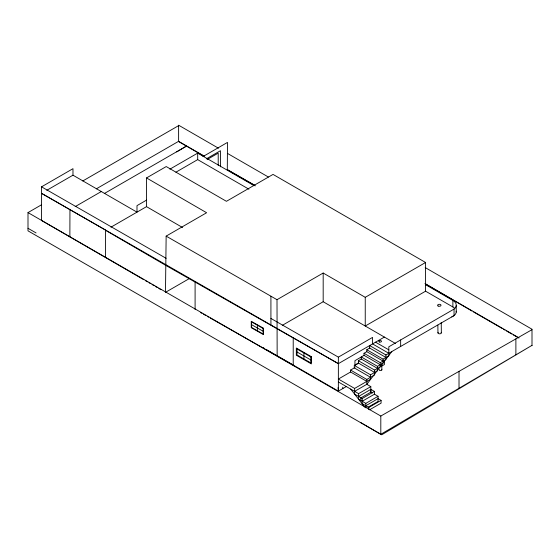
<?xml version="1.0" encoding="UTF-8"?>
<svg xmlns="http://www.w3.org/2000/svg" width="560" height="560" viewBox="0 0 560 560"><rect width="100%" height="100%" fill="white"/><g stroke="black" fill="none" stroke-linecap="round" stroke-linejoin="round"><path stroke-width="0.84" d="M532 345.702L532 329.224L425.194 267.561M391.804 351.568L366.821 384.307L354.62 391.349M255.36 185.836L227.297 169.652L227.486 142.415L202.902 156.611M453.705 309.309L454.041 309.078A11.543 6.664 0 0 0 452.879 300.433L425.579 284.683M176.694 151.921L186.459 146.104L203.854 156.135M360.353 422.338L380.807 434.287L532 345.352L381.703 434.805L28 230.846L28 212.597L41.538 204.778M143.759 279.685L41.538 220.465L41.538 186.83L72.975 168.679L72.975 175.189L136.99 212.149L136.99 205.639L146.524 200.137M46.774 190.316L72.975 175.189M82.782 180.971L178.612 125.643M96.32 188.839L178.612 141.323L204.176 156.086M69.951 209.643L69.867 236.817M75.18 206.626L101.304 191.541M104.384 193.494L186.459 146.104L178.395 141.449M182.574 227.528L146.524 206.647L146.524 177.933L166.236 166.558L226.436 201.313L273.035 174.412L425.579 262.486L425.579 291.193L365.246 326.025L365.246 297.318L425.579 262.486M169.883 169.169L197.687 153.118L254.198 185.738M175.896 172.207L197.687 159.621L248.92 189.203M206.29 158.886L220.43 150.724L220.43 166.838M207.284 159.432L218.211 153.125L218.211 165.319M105.756 230.181L41.538 193.34L338.366 363.65L384.391 337.078M110.957 227.178L146.524 206.647M227.297 169.652L254.744 185.283M189.343 278.565L165.48 292.341L166.145 236.124L206.612 212.737L146.524 177.933M166.145 236.124L277.004 299.691L323.183 273.028L365.246 297.318M282.303 325.339L323.183 301.742L395.472 343.476M277.158 355.789L277.004 299.691M270.921 318.444L338.366 357.14L372.554 337.4L372.554 343.91L388.815 353.297M383.047 361.067L366.786 351.68L366.786 349.741L369.67 348.075L385.931 357.455M364.028 355.446L364.028 353.276L366.786 351.68M380.282 364.742L364.028 355.355L354.942 360.689L354.942 365.337L358.379 363.356L358.379 360.703L361.263 359.037L377.517 368.417M370.545 377.3L354.291 367.913L354.291 365.414L358.379 363.062L374.633 372.442M451.773 316.946L454.041 315.595L454.041 309.092L388.815 346.787L388.815 355.796L383.047 359.121L366.786 349.741M366.821 381.395L350.567 372.008L350.567 370.069L354.942 367.542M350.567 372.008L338.366 379.05L354.62 388.437L370.545 379.246L370.545 374.801L354.291 365.414M364.028 353.276L380.282 362.663L385.931 359.401L385.931 354.963L454.041 315.595A11.543 6.664 0 0 0 456.225 311.157M361.263 359.037L361.263 356.951L377.517 366.338L383.047 363.146L383.047 359.121M358.379 360.703L374.633 370.083L380.282 366.821L380.282 362.663M346.619 386.358L338.366 391.125L266.805 349.811M381.367 366.296L384.391 364.553L384.391 360.647M370.545 374.801L377.517 370.776L377.517 366.338M350.567 370.069L366.821 379.449L374.633 374.941L374.633 370.083M338.366 381.969L358.603 393.652L370.811 386.61L370.811 392.161M358.603 396.431L370.86 389.354L374.465 391.433L374.465 394.205L362.208 401.282M360.836 397.775L360.892 400.519M360.759 397.957L370.86 392.126L372.302 392.959M354.62 388.437L354.62 394.128L362.208 398.51L374.465 391.433M358.603 393.652L358.603 399.203L365.813 403.368L378.07 396.291L378.07 401.422L367.976 407.253M365.813 405.727L378.07 398.65L381.08 400.379L381.08 403.158L369.544 409.815M362.208 398.51L362.208 403.641L368.823 407.456L381.08 400.379M28 212.597L380.807 416.038L532 329.672M338.366 363.65L165.48 265.216L105.553 230.3L105.553 257.425M251.601 324.702L263.123 331.233M200.403 312.473L201.922 313.334M203.441 314.195L205.716 315.483M207.228 316.344L208.747 317.205M210.266 318.059L293.216 365.057L293.216 337.582M41.538 186.83L166.145 258.328M218.463 148.204L178.612 125.195L178.612 141.323M227.486 153.419L268.394 177.03M425.096 283.633L471.905 311.003M425.138 283.731L519.113 337.925M473.41 311.871L501.949 328.349M503.454 329.217L504.959 330.085M506.457 330.953L511.714 333.991M513.219 334.859L518.476 337.89M425.579 291.193L452.879 306.957A11.543 6.664 0 0 1 454.832 308.462M375.55 342.181L388.85 349.86M385.931 354.963L369.67 345.576L369.67 348.075M370.811 386.61L366.821 384.307L366.821 379.449M374.465 394.205L378.07 396.291M297.017 351.981L310.835 359.954M263.109 347.676L264.586 348.53M28 228.284L36.064 232.939M145.257 280.56L147.504 281.869M149.002 282.744L150.5 283.612M151.998 284.487L154.245 285.796M155.743 286.671L157.241 287.539M158.739 288.414L160.986 289.723M350.686 389.081L364.77 407.162M342.713 387.142L342.846 388.542M338.037 387.625L338.366 391.125L338.366 357.14M441.224 322.462L441.357 332.794M437.857 325.136L437.962 332.885M381.78 363.769L381.857 369.817M515.886 338.87L515.886 354.83M459.018 371.357L459.018 388.283M456.239 305.578L456.239 312.095M452.879 300.447L452.879 306.957M400.645 339.955L400.645 346.465M380.807 416.038L380.807 434.287M370.86 389.354L370.86 392.126M368.823 407.456L368.823 409.542M365.813 403.368L365.813 407.806M323.183 273.028L323.183 301.742M303.926 352.982L303.926 358.953M270.921 296.247L270.921 324.954M257.362 325.192L257.362 330.743M197.687 153.118L197.687 159.621M195.097 281.995L195.097 309.47M381.682 369.418A1.358 0.798 -0.7 0 1 380.478 370.615A1.358 0.798 -0.7 0 1 379.33 369.425M441.105 332.304A1.701 0.994 -0.7 0 1 439.712 333.83A1.701 0.994 -0.7 0 1 438.158 332.381M263.501 328.251L251.251 321.314L251.251 327.698L263.501 334.635L263.501 328.251M263.123 328.454L251.601 321.93L251.601 327.481L263.123 334.005L263.123 328.454M311.353 356.692L296.331 348.019L296.331 355.229L311.353 363.902L311.353 356.692M310.835 356.972L297.017 348.992L297.017 354.963L310.835 362.943L310.835 356.972M379.435 342.006A1.358 0.798 -0.7 0 0 381.486 341.313A1.358 0.798 -0.7 0 0 379.463 340.627A1.358 0.798 -0.7 0 0 379.435 342.006M438.137 306.033A1.701 0.994 -0.7 0 0 440.958 305.508A1.701 0.994 -0.7 0 0 438.809 304.346A1.701 0.994 -0.7 0 0 438.137 306.033"/></g></svg>
